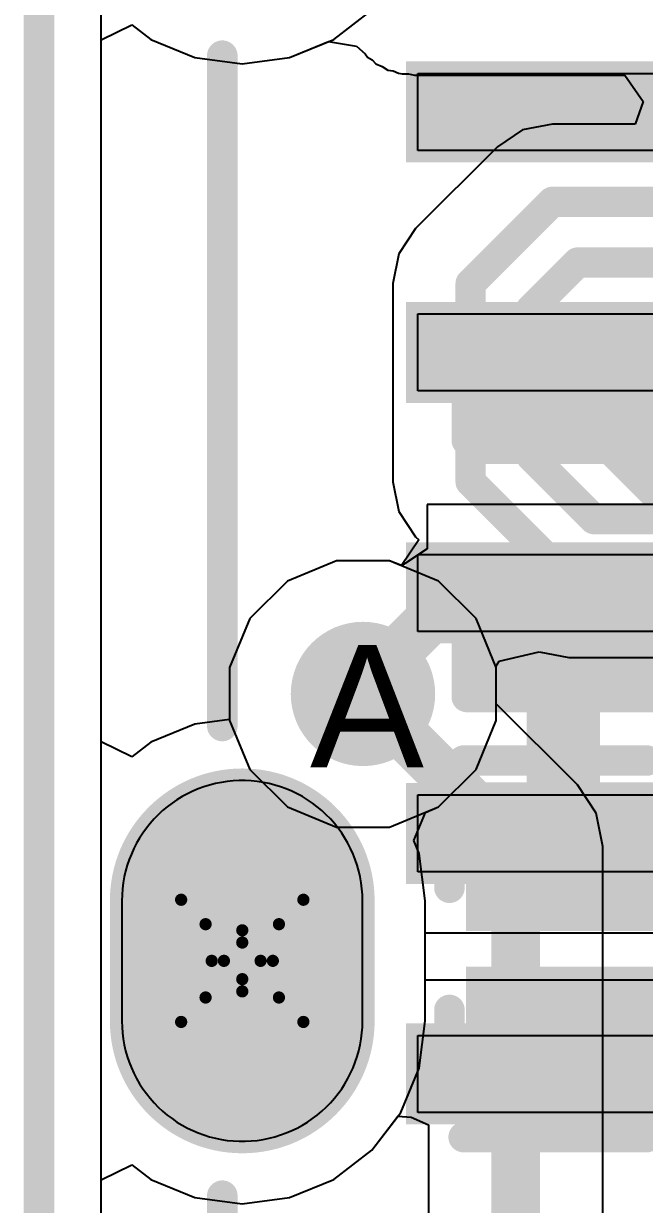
# Model space of a CAD drawing. Header units: inches. Extents: x 0 to 5271, y 0 to 5417.
# Drawn here: x -0.064 to 2.516, y 47.649 to 52.558 of the extents above; entities that cross this region are included whole.
import ezdxf

# ---------------------------------------------------------------- set-up
doc = ezdxf.new("R2010")
doc.units = ezdxf.units.IN
for name, color, linetype in [('Board_Outline', 216, 'Continuous'), ('Bottom Layer', 5, 'Continuous'), ('Bottom Overlay', 54, 'Continuous'), ('Bottom Paste', 16, 'Continuous'), ('Bottom Solder', 6, 'Continuous'), ('Drill Drawing', 1, 'Continuous'), ('L2_GND1', 16, 'Continuous'), ('L3_SIG1', 76, 'Continuous'), ('L4_PWR', 90, 'Continuous'), ('L5_GND2', 156, 'Continuous'), ('L6_SIG2', 130, 'Continuous'), ('L7_GND3', 216, 'Continuous'), ('Multi-Layer', 9, 'Continuous'), ('Pad Holes', 156, 'Continuous'), ('Top Layer', 1, 'Continuous'), ('Top Overlay', 2, 'Continuous'), ('Top Paste', 8, 'Continuous'), ('Top Solder', 216, 'Continuous'), ('Via Holes', 16, 'Continuous')]:
    doc.layers.add(name, color=color, linetype=linetype)
doc.styles.add('Arial', font='', dxfattribs={"height": 0.2})
doc.styles.get('Arial').set_extended_font_data('Arial')

# ---------------------------------------------------------------- blocks, each defined once
blk = doc.blocks.new('C___0402_B_83')
at = {"layer": 'Bottom Layer'}
for points in [[(-0.2413, 0.3175), (-0.2413, -0.3175), (-0.6985, -0.3175), (-0.6985, 0.3175)], [(0.6985, 0.3175), (0.6985, -0.3175), (0.2413, -0.3175), (0.2413, 0.3175)]]:
    blk.add_hatch(color=5, dxfattribs=at).paths.add_polyline_path(points)
at = {"layer": 'Bottom Paste'}
for points in [[(-0.2413, 0.3175), (-0.2413, -0.3175), (-0.6985, -0.3175), (-0.6985, 0.3175)], [(0.6985, 0.3175), (0.6985, -0.3175), (0.2413, -0.3175), (0.2413, 0.3175)]]:
    blk.add_hatch(color=16, dxfattribs=at).paths.add_polyline_path(points)
at = {"layer": 'Bottom Solder'}
for points in [[(-0.1813, 0.3775), (-0.1813, -0.3775), (-0.7585, -0.3775), (-0.7585, 0.3775)], [(0.7585, 0.3775), (0.7585, -0.3775), (0.1813, -0.3775), (0.1813, 0.3775)]]:
    blk.add_hatch(color=6, dxfattribs=at).paths.add_polyline_path(points)
at = {"layer": 'Bottom Overlay'}
for points in [[(-0.7874, -0.4064, 0.127, 0.127, 0), (-0.7874, 0.4064, 0.127, 0.127, 0)], [(-0.2794, 0.4064, 0.127, 0.127, 0), (-0.7874, 0.4064, 0.127, 0.127, 0)], [(0.7874, 0.4064, 0.127, 0.127, 0), (0.2794, 0.4064, 0.127, 0.127, 0)], [(0.7874, -0.4064, 0.127, 0.127, 0), (0.7874, 0.4064, 0.127, 0.127, 0)], [(-0.2794, -0.4064, 0.127, 0.127, 0), (-0.7874, -0.4064, 0.127, 0.127, 0)], [(0.7874, -0.4064, 0.127, 0.127, 0), (0.2794, -0.4064, 0.127, 0.127, 0)]]:
    blk.add_lwpolyline(points, format="xyseb", dxfattribs=at)
for points in [[(-0.8192, 0.4064, 0.0635, 0.0635, 1), (-0.7557, 0.4064, 0.0635, 0.0635, 1)], [(-0.8192, 0.4064, 0.0635, 0.0635, 1), (-0.7557, 0.4064, 0.0635, 0.0635, 1)], [(-0.3112, 0.4064, 0.0635, 0.0635, 1), (-0.2477, 0.4064, 0.0635, 0.0635, 1)], [(0.2476, 0.4064, 0.0635, 0.0635, 1), (0.3111, 0.4064, 0.0635, 0.0635, 1)], [(0.7556, 0.4064, 0.0635, 0.0635, 1), (0.8191, 0.4064, 0.0635, 0.0635, 1)], [(0.7556, 0.4064, 0.0635, 0.0635, 1), (0.8191, 0.4064, 0.0635, 0.0635, 1)], [(-0.8192, -0.4064, 0.0635, 0.0635, 1), (-0.7557, -0.4064, 0.0635, 0.0635, 1)], [(-0.8192, -0.4064, 0.0635, 0.0635, 1), (-0.7557, -0.4064, 0.0635, 0.0635, 1)], [(-0.3112, -0.4064, 0.0635, 0.0635, 1), (-0.2477, -0.4064, 0.0635, 0.0635, 1)], [(0.2476, -0.4064, 0.0635, 0.0635, 1), (0.3111, -0.4064, 0.0635, 0.0635, 1)], [(0.7556, -0.4064, 0.0635, 0.0635, 1), (0.8191, -0.4064, 0.0635, 0.0635, 1)], [(0.7556, -0.4064, 0.0635, 0.0635, 1), (0.8191, -0.4064, 0.0635, 0.0635, 1)]]:
    blk.add_lwpolyline(points, format="xyseb", close=True, dxfattribs=at)
blk = doc.blocks.new('DFN1006_2L__B__D____________B_97')
at = {"layer": 'Bottom Layer'}
for points in [[(-0.525, 0.35), (-0.125, 0.35), (-0.125, -0.35), (-0.525, -0.35)], [(0.125, 0.35), (0.525, 0.35), (0.525, -0.35), (0.125, -0.35)]]:
    blk.add_hatch(color=5, dxfattribs=at).paths.add_polyline_path(points)
at = {"layer": 'Bottom Paste'}
for points in [[(-0.525, 0.35), (-0.125, 0.35), (-0.125, -0.35), (-0.525, -0.35)], [(0.125, 0.35), (0.525, 0.35), (0.525, -0.35), (0.125, -0.35)]]:
    blk.add_hatch(color=16, dxfattribs=at).paths.add_polyline_path(points)
at = {"layer": 'Bottom Solder'}
for points in [[(-0.5758, 0.4008), (-0.0742, 0.4008), (-0.0742, -0.4008), (-0.5758, -0.4008)], [(0.0742, 0.4008), (0.5758, 0.4008), (0.5758, -0.4008), (0.0742, -0.4008)]]:
    blk.add_hatch(color=6, dxfattribs=at).paths.add_polyline_path(points)
at = {"layer": 'Bottom Overlay'}
for points in [[(-0.5283, 0.4691, 0.127, 0.127, 0), (-0.6284, 0.3691, 0.127, 0.127, 0)], [(-0.5283, 0.4691, 0.127, 0.127, 0), (-0.254, 0.4691, 0.127, 0.127, 0)], [(0.254, 0.4691, 0.127, 0.127, 0), (0.5283, 0.4691, 0.127, 0.127, 0)], [(0.5283, 0.4691, 0.127, 0.127, 0), (0.6283, 0.3691, 0.127, 0.127, 0)], [(-0.7829, 0.41, 0.127, 0.127, 0), (-0.7829, -0.3501, 0.127, 0.127, 0)], [(0.783, 0.41, 0.127, 0.127, 0), (0.783, -0.3501, 0.127, 0.127, 0)], [(-0.6284, 0.3691, 0.127, 0.127, 0), (-0.6284, -0.3692, 0.127, 0.127, 0)], [(0.6283, 0.3691, 0.127, 0.127, 0), (0.6283, -0.3692, 0.127, 0.127, 0)], [(-0.6284, -0.3692, 0.127, 0.127, 0), (-0.5283, -0.4692, 0.127, 0.127, 0)], [(0.6283, -0.3692, 0.127, 0.127, 0), (0.5283, -0.4692, 0.127, 0.127, 0)], [(-0.5283, -0.4692, 0.127, 0.127, 0), (-0.4984, -0.4692, 0.127, 0.127, 0)], [(-0.4984, -0.4692, 0.127, 0.127, 0), (-0.254, -0.4692, 0.127, 0.127, 0)], [(0.254, -0.4692, 0.127, 0.127, 0), (0.4983, -0.4692, 0.127, 0.127, 0)], [(0.4983, -0.4692, 0.127, 0.127, 0), (0.5283, -0.4692, 0.127, 0.127, 0)]]:
    blk.add_lwpolyline(points, format="xyseb", dxfattribs=at)
for points in [[(-0.5601, 0.4691, 0.0635, 0.0635, 1), (-0.4966, 0.4691, 0.0635, 0.0635, 1)], [(-0.5601, 0.4691, 0.0635, 0.0635, 1), (-0.4966, 0.4691, 0.0635, 0.0635, 1)], [(-0.2858, 0.4691, 0.0635, 0.0635, 1), (-0.2223, 0.4691, 0.0635, 0.0635, 1)], [(0.2222, 0.4691, 0.0635, 0.0635, 1), (0.2857, 0.4691, 0.0635, 0.0635, 1)], [(0.4966, 0.4691, 0.0635, 0.0635, 1), (0.5601, 0.4691, 0.0635, 0.0635, 1)], [(0.4966, 0.4691, 0.0635, 0.0635, 1), (0.5601, 0.4691, 0.0635, 0.0635, 1)], [(-0.8147, 0.41, 0.0635, 0.0635, 1), (-0.7512, 0.41, 0.0635, 0.0635, 1)], [(0.7512, 0.41, 0.0635, 0.0635, 1), (0.8147, 0.41, 0.0635, 0.0635, 1)], [(-0.6601, 0.3691, 0.0635, 0.0635, 1), (-0.5966, 0.3691, 0.0635, 0.0635, 1)], [(-0.6601, 0.3691, 0.0635, 0.0635, 1), (-0.5966, 0.3691, 0.0635, 0.0635, 1)], [(0.5966, 0.3691, 0.0635, 0.0635, 1), (0.6601, 0.3691, 0.0635, 0.0635, 1)], [(0.5966, 0.3691, 0.0635, 0.0635, 1), (0.6601, 0.3691, 0.0635, 0.0635, 1)], [(-0.8147, -0.3501, 0.0635, 0.0635, 1), (-0.7512, -0.3501, 0.0635, 0.0635, 1)], [(0.7512, -0.3501, 0.0635, 0.0635, 1), (0.8147, -0.3501, 0.0635, 0.0635, 1)], [(-0.6601, -0.3692, 0.0635, 0.0635, 1), (-0.5966, -0.3692, 0.0635, 0.0635, 1)], [(-0.6601, -0.3692, 0.0635, 0.0635, 1), (-0.5966, -0.3692, 0.0635, 0.0635, 1)], [(0.5966, -0.3692, 0.0635, 0.0635, 1), (0.6601, -0.3692, 0.0635, 0.0635, 1)], [(0.5966, -0.3692, 0.0635, 0.0635, 1), (0.6601, -0.3692, 0.0635, 0.0635, 1)], [(-0.5601, -0.4692, 0.0635, 0.0635, 1), (-0.4966, -0.4692, 0.0635, 0.0635, 1)], [(-0.5601, -0.4692, 0.0635, 0.0635, 1), (-0.4966, -0.4692, 0.0635, 0.0635, 1)], [(-0.5301, -0.4692, 0.0635, 0.0635, 1), (-0.4666, -0.4692, 0.0635, 0.0635, 1)], [(-0.5301, -0.4692, 0.0635, 0.0635, 1), (-0.4666, -0.4692, 0.0635, 0.0635, 1)], [(-0.2858, -0.4692, 0.0635, 0.0635, 1), (-0.2223, -0.4692, 0.0635, 0.0635, 1)], [(0.2222, -0.4692, 0.0635, 0.0635, 1), (0.2857, -0.4692, 0.0635, 0.0635, 1)], [(0.4666, -0.4692, 0.0635, 0.0635, 1), (0.5301, -0.4692, 0.0635, 0.0635, 1)], [(0.4666, -0.4692, 0.0635, 0.0635, 1), (0.5301, -0.4692, 0.0635, 0.0635, 1)], [(0.4966, -0.4692, 0.0635, 0.0635, 1), (0.5601, -0.4692, 0.0635, 0.0635, 1)], [(0.4966, -0.4692, 0.0635, 0.0635, 1), (0.5601, -0.4692, 0.0635, 0.0635, 1)]]:
    blk.add_lwpolyline(points, format="xyseb", close=True, dxfattribs=at)
blk = doc.blocks.new('TYPE_C_31_D_07_150')
at = {"layer": 'Bottom Layer'}
h = blk.add_hatch(color=5, dxfattribs=at)
edge = h.paths.add_edge_path()
edge.add_arc((2.33, 2.12), 0.5, 180, 360)
edge.add_line((2.83, 2.12), (2.83, 2.62))
edge.add_arc((2.33, 2.62), 0.5, 0, 180)
edge.add_line((1.83, 2.62), (1.83, 2.12))
at = {"layer": 'Bottom Solder'}
h = blk.add_hatch(color=6, dxfattribs=at)
edge = h.paths.add_edge_path()
edge.add_arc((2.33, 2.12), 0.55, 180, 360)
edge.add_line((2.88, 2.12), (2.88, 2.62))
edge.add_arc((2.33, 2.62), 0.55, 0, 180)
edge.add_line((1.78, 2.62), (1.78, 2.12))
at = {"layer": 'L2_GND1'}
h = blk.add_hatch(color=16, dxfattribs=at)
edge = h.paths.add_edge_path()
edge.add_arc((2.33, 2.12), 0.5, 180, 360)
edge.add_line((2.83, 2.12), (2.83, 2.62))
edge.add_arc((2.33, 2.62), 0.5, 0, 180)
edge.add_line((1.83, 2.62), (1.83, 2.12))
at = {"layer": 'L3_SIG1'}
h = blk.add_hatch(color=76, dxfattribs=at)
edge = h.paths.add_edge_path()
edge.add_arc((2.33, 2.12), 0.5, 180, 360)
edge.add_line((2.83, 2.12), (2.83, 2.62))
edge.add_arc((2.33, 2.62), 0.5, 0, 180)
edge.add_line((1.83, 2.62), (1.83, 2.12))
at = {"layer": 'L4_PWR'}
h = blk.add_hatch(color=90, dxfattribs=at)
edge = h.paths.add_edge_path()
edge.add_arc((2.33, 2.12), 0.5, 180, 360)
edge.add_line((2.83, 2.12), (2.83, 2.62))
edge.add_arc((2.33, 2.62), 0.5, 0, 180)
edge.add_line((1.83, 2.62), (1.83, 2.12))
at = {"layer": 'L5_GND2'}
h = blk.add_hatch(color=156, dxfattribs=at)
edge = h.paths.add_edge_path()
edge.add_arc((2.33, 2.12), 0.5, 180, 360)
edge.add_line((2.83, 2.12), (2.83, 2.62))
edge.add_arc((2.33, 2.62), 0.5, 0, 180)
edge.add_line((1.83, 2.62), (1.83, 2.12))
at = {"layer": 'L6_SIG2'}
h = blk.add_hatch(color=130, dxfattribs=at)
edge = h.paths.add_edge_path()
edge.add_arc((2.33, 2.12), 0.5, 180, 360)
edge.add_line((2.83, 2.12), (2.83, 2.62))
edge.add_arc((2.33, 2.62), 0.5, 0, 180)
edge.add_line((1.83, 2.62), (1.83, 2.12))
at = {"layer": 'L7_GND3'}
h = blk.add_hatch(color=216, dxfattribs=at)
edge = h.paths.add_edge_path()
edge.add_arc((2.33, 2.12), 0.5, 180, 360)
edge.add_line((2.83, 2.12), (2.83, 2.62))
edge.add_arc((2.33, 2.62), 0.5, 0, 180)
edge.add_line((1.83, 2.62), (1.83, 2.12))
at = {"layer": 'Multi-Layer'}
h = blk.add_hatch(color=9, dxfattribs=at)
edge = h.paths.add_edge_path()
edge.add_arc((2.33, 2.12), 0.5, 180, 360)
edge.add_line((2.83, 2.12), (2.83, 2.62))
edge.add_arc((2.33, 2.62), 0.5, 0, 180)
edge.add_line((1.83, 2.62), (1.83, 2.12))
at = {"layer": 'Pad Holes'}
h = blk.add_hatch(color=7, dxfattribs=at)
edge = h.paths.add_edge_path()
edge.add_arc((2.33, 2.095), 0.325, 180, 360)
edge.add_line((2.655, 2.095), (2.655, 2.645))
edge.add_arc((2.33, 2.645), 0.325, 0, 180)
edge.add_line((2.005, 2.645), (2.005, 2.095))
at = {"layer": 'Top Layer'}
h = blk.add_hatch(color=1, dxfattribs=at)
edge = h.paths.add_edge_path()
edge.add_arc((2.33, 2.12), 0.5, 180, 360)
edge.add_line((2.83, 2.12), (2.83, 2.62))
edge.add_arc((2.33, 2.62), 0.5, 0, 180)
edge.add_line((1.83, 2.62), (1.83, 2.12))
for points in [[(0.4, 3), (1.6, 3), (1.6, 2.68), (0.4, 2.68)], [(0.4, 2), (1.6, 2), (1.6, 1.68), (0.4, 1.68)], [(0.4, 1), (1.6, 1), (1.6, 0.68), (0.4, 0.68)], [(0.4, 0), (1.6, 0), (1.6, -0.32), (0.4, -0.32)], [(0.4, -1), (1.6, -1), (1.6, -1.32), (0.4, -1.32)]]:
    blk.add_hatch(color=1, dxfattribs=at).paths.add_polyline_path(points)
at = {"layer": 'Top Solder'}
h = blk.add_hatch(color=216, dxfattribs=at)
edge = h.paths.add_edge_path()
edge.add_arc((2.33, 2.12), 0.55, 180, 360)
edge.add_line((2.88, 2.12), (2.88, 2.62))
edge.add_arc((2.33, 2.62), 0.55, 0, 180)
edge.add_line((1.78, 2.62), (1.78, 2.12))
for points in [[(0.35, 3.05), (1.65, 3.05), (1.65, 2.63), (0.35, 2.63)], [(0.35, 2.05), (1.65, 2.05), (1.65, 1.63), (0.35, 1.63)], [(0.35, 1.05), (1.65, 1.05), (1.65, 0.63), (0.35, 0.63)], [(0.35, 0.05), (1.65, 0.05), (1.65, -0.37), (0.35, -0.37)], [(0.35, -0.95), (1.65, -0.95), (1.65, -1.37), (0.35, -1.37)]]:
    blk.add_hatch(color=216, dxfattribs=at).paths.add_polyline_path(points)
at = {"layer": 'Top Overlay'}
for points in [[(2.413, 4.4449, 0.127, 0.127, 0), (2.413, 3.3463, 0.127, 0.127, 0)], [(2.413, 1.3935, 0.127, 0.127, 0), (2.413, -1.3937, 0.127, 0.127, 0)]]:
    blk.add_lwpolyline(points, format="xyseb", dxfattribs=at)
for points in [[(2.3813, 3.3463, 0.0635, 0.0635, 1), (2.4448, 3.3463, 0.0635, 0.0635, 1)], [(2.3813, 1.3935, 0.0635, 0.0635, 1), (2.4448, 1.3935, 0.0635, 0.0635, 1)], [(2.3813, -1.3937, 0.0635, 0.0635, 1), (2.4448, -1.3937, 0.0635, 0.0635, 1)]]:
    blk.add_lwpolyline(points, format="xyseb", close=True, dxfattribs=at)
at = {"layer": 'Top Paste'}
for p, q in [((2.1708, 3.094), (2.1474, 3.0855)), ((2.1947, 3.1014), (2.1708, 3.094)), ((2.2188, 3.1075), (2.1947, 3.1014)), ((2.2433, 3.1125), (2.2188, 3.1075)), ((2.2679, 3.1162), (2.2433, 3.1125)), ((2.2927, 3.1187), (2.2679, 3.1162)), ((2.3176, 3.1199), (2.2927, 3.1187)), ((2.3425, 3.1199), (2.3176, 3.1199)), ((2.3674, 3.1187), (2.3425, 3.1199)), ((2.3922, 3.1162), (2.3674, 3.1187)), ((2.4169, 3.1125), (2.3922, 3.1162)), ((2.4413, 3.1075), (2.4169, 3.1125)), ((2.4655, 3.1014), (2.4413, 3.1075)), ((2.4893, 3.094), (2.4655, 3.1014)), ((2.5127, 3.0855), (2.4893, 3.094)), ((2.0801, 3.0531), (2.0588, 3.0401)), ((2.102, 3.065), (2.0801, 3.0531)), ((2.1244, 3.0758), (2.102, 3.065)), ((2.1474, 3.0855), (2.1244, 3.0758)), ((2.5357, 3.0758), (2.5127, 3.0855)), ((2.5582, 3.065), (2.5357, 3.0758)), ((2.5801, 3.0531), (2.5582, 3.065)), ((2.6013, 3.0401), (2.5801, 3.0531)), ((0.4, 3), (1.6, 3)), ((1.6, 3), (1.6, 2.68)), ((1.9992, 2.9949), (1.9809, 2.978)), ((2.0183, 3.011), (1.9992, 2.9949)), ((2.0382, 3.026), (2.0183, 3.011)), ((2.0588, 3.0401), (2.0382, 3.026)), ((2.6219, 3.026), (2.6013, 3.0401)), ((2.6418, 3.011), (2.6219, 3.026)), ((2.6609, 2.9949), (2.6418, 3.011)), ((2.6792, 2.978), (2.6609, 2.9949)), ((1.9635, 2.9601), (1.947, 2.9414)), ((1.9809, 2.978), (1.9635, 2.9601)), ((2.6966, 2.9601), (2.6792, 2.978)), ((2.7131, 2.9414), (2.6966, 2.9601)), ((1.9169, 2.9017), (1.9034, 2.8808)), ((1.9315, 2.922), (1.9169, 2.9017)), ((1.947, 2.9414), (1.9315, 2.922)), ((2.7286, 2.922), (2.7131, 2.9414)), ((2.7432, 2.9017), (2.7286, 2.922)), ((2.7567, 2.8808), (2.7432, 2.9017)), ((1.891, 2.8592), (1.8796, 2.837)), ((1.9034, 2.8808), (1.891, 2.8592)), ((2.7692, 2.8592), (2.7567, 2.8808)), ((2.7806, 2.837), (2.7692, 2.8592)), ((1.8693, 2.8143), (1.8602, 2.7911)), ((1.8796, 2.837), (1.8693, 2.8143)), ((2.7908, 2.8143), (2.7806, 2.837)), ((2.7999, 2.7911), (2.7908, 2.8143)), ((1.8523, 2.7674), (1.8455, 2.7434)), ((1.8602, 2.7911), (1.8523, 2.7674)), ((2.8078, 2.7674), (2.7999, 2.7911)), ((2.8146, 2.7434), (2.8078, 2.7674)), ((1.84, 2.7191), (1.8357, 2.6946)), ((1.8455, 2.7434), (1.84, 2.7191)), ((2.8202, 2.7191), (2.8146, 2.7434)), ((2.8245, 2.6946), (2.8202, 2.7191)), ((1.6, 2.68), (0.4, 2.68)), ((1.8326, 2.6698), (1.8307, 2.645)), ((1.8357, 2.6946), (1.8326, 2.6698)), ((2.8276, 2.6698), (2.8245, 2.6946)), ((2.8295, 2.645), (2.8276, 2.6698)), ((1.8307, 2.645), (1.8301, 2.6201)), ((1.8301, 2.6201), (1.8301, 2.1201)), ((2.8301, 2.6201), (2.8295, 2.645)), ((2.8301, 2.1201), (2.8301, 2.6201)), ((1.8301, 2.1201), (1.8307, 2.0951)), ((2.8295, 2.0951), (2.8301, 2.1201)), ((1.8307, 2.0951), (1.8326, 2.0703)), ((1.8326, 2.0703), (1.8357, 2.0455)), ((2.8245, 2.0455), (2.8276, 2.0703)), ((2.8276, 2.0703), (2.8295, 2.0951)), ((1.8357, 2.0455), (1.84, 2.021)), ((1.84, 2.021), (1.8455, 1.9967)), ((2.8146, 1.9967), (2.8202, 2.021)), ((2.8202, 2.021), (2.8245, 2.0455)), ((0.4, 2), (1.6, 2)), ((1.6, 2), (1.6, 1.68)), ((1.8455, 1.9967), (1.8523, 1.9727)), ((1.8523, 1.9727), (1.8602, 1.949)), ((2.7999, 1.949), (2.8078, 1.9727)), ((2.8078, 1.9727), (2.8146, 1.9967)), ((1.8602, 1.949), (1.8693, 1.9259)), ((1.8693, 1.9259), (1.8796, 1.9031)), ((2.7806, 1.9031), (2.7908, 1.9259)), ((2.7908, 1.9259), (2.7999, 1.949)), ((1.8796, 1.9031), (1.891, 1.8809)), ((1.891, 1.8809), (1.9034, 1.8594)), ((2.7567, 1.8594), (2.7692, 1.8809)), ((2.7692, 1.8809), (2.7806, 1.9031)), ((1.9034, 1.8594), (1.9169, 1.8384)), ((1.9169, 1.8384), (1.9315, 1.8182)), ((1.9315, 1.8182), (1.947, 1.7987)), ((2.7131, 1.7987), (2.7286, 1.8182)), ((2.7286, 1.8182), (2.7432, 1.8384)), ((2.7432, 1.8384), (2.7567, 1.8594)), ((1.947, 1.7987), (1.9635, 1.78)), ((1.9635, 1.78), (1.9809, 1.7621)), ((2.6792, 1.7621), (2.6966, 1.78)), ((2.6966, 1.78), (2.7131, 1.7987)), ((1.9809, 1.7621), (1.9992, 1.7452)), ((1.9992, 1.7452), (2.0183, 1.7292)), ((2.0183, 1.7292), (2.0382, 1.7141)), ((2.6219, 1.7141), (2.6418, 1.7292)), ((2.6418, 1.7292), (2.6609, 1.7452)), ((2.6609, 1.7452), (2.6792, 1.7621)), ((1.6, 1.68), (0.4, 1.68)), ((2.0382, 1.7141), (2.0588, 1.7)), ((2.0588, 1.7), (2.0801, 1.687)), ((2.0801, 1.687), (2.102, 1.6751)), ((2.102, 1.6751), (2.1244, 1.6643)), ((2.5357, 1.6643), (2.5582, 1.6751)), ((2.5582, 1.6751), (2.5801, 1.687)), ((2.5801, 1.687), (2.6013, 1.7)), ((2.6013, 1.7), (2.6219, 1.7141)), ((2.1244, 1.6643), (2.1474, 1.6546)), ((2.1474, 1.6546), (2.1708, 1.6461)), ((2.1708, 1.6461), (2.1947, 1.6388)), ((2.1947, 1.6388), (2.2188, 1.6326)), ((2.2188, 1.6326), (2.2433, 1.6277)), ((2.2433, 1.6277), (2.2679, 1.6239)), ((2.2679, 1.6239), (2.2927, 1.6215)), ((2.2927, 1.6215), (2.3176, 1.6202)), ((2.3176, 1.6202), (2.3425, 1.6202)), ((2.3425, 1.6202), (2.3674, 1.6215)), ((2.3674, 1.6215), (2.3922, 1.6239)), ((2.3922, 1.6239), (2.4169, 1.6277)), ((2.4169, 1.6277), (2.4413, 1.6326)), ((2.4413, 1.6326), (2.4655, 1.6388)), ((2.4655, 1.6388), (2.4893, 1.6461)), ((2.4893, 1.6461), (2.5127, 1.6546)), ((2.5127, 1.6546), (2.5357, 1.6643)), ((0.4, 1), (1.6, 1)), ((1.6, 1), (1.6, 0.68)), ((1.6, 0.68), (0.4, 0.68)), ((0.4, 0), (1.6, 0)), ((1.6, 0), (1.6, -0.32)), ((1.6, -0.32), (0.4, -0.32)), ((0.4, -1), (1.6, -1)), ((1.6, -1), (1.6, -1.32)), ((1.6, -1.32), (0.4, -1.32))]:
    blk.add_line(p, q, dxfattribs=at)

msp = doc.modelspace()

# ---------------------------------------------------------------- hatches: boundary and pattern name
at = {"layer": 'Bottom Layer'}
h = msp.add_hatch(color=5, dxfattribs=at)
edge = h.paths.add_edge_path()
edge.add_arc((1.3466, 49.7711), 0.3, 0, 360)
at = {"layer": 'L2_GND1'}
h = msp.add_hatch(color=16, dxfattribs=at)
edge = h.paths.add_edge_path()
edge.add_arc((1.3466, 49.7711), 0.3, 0, 360)
at = {"layer": 'L3_SIG1'}
h = msp.add_hatch(color=76, dxfattribs=at)
edge = h.paths.add_edge_path()
edge.add_arc((1.3466, 49.7711), 0.3, 0, 360)
at = {"layer": 'L4_PWR'}
h = msp.add_hatch(color=90, dxfattribs=at)
edge = h.paths.add_edge_path()
edge.add_arc((1.3466, 49.7711), 0.3, 0, 360)
at = {"layer": 'L5_GND2'}
h = msp.add_hatch(color=156, dxfattribs=at)
edge = h.paths.add_edge_path()
edge.add_arc((1.3466, 49.7711), 0.3, 0, 360)
at = {"layer": 'L6_SIG2'}
h = msp.add_hatch(color=130, dxfattribs=at)
edge = h.paths.add_edge_path()
edge.add_arc((1.3466, 49.7711), 0.3, 0, 360)
at = {"layer": 'L7_GND3'}
h = msp.add_hatch(color=216, dxfattribs=at)
edge = h.paths.add_edge_path()
edge.add_arc((1.3466, 49.7711), 0.3, 0, 360)
at = {"layer": 'Top Layer'}
h = msp.add_hatch(color=1, dxfattribs=at)
edge = h.paths.add_edge_path()
edge.add_arc((1.3466, 49.7711), 0.3, 0, 360)
at = {"layer": 'Via Holes'}
h = msp.add_hatch(color=7, dxfattribs=at)
edge = h.paths.add_edge_path()
edge.add_arc((1.3466, 49.7711), 0.15, 0, 360)

# ---------------------------------------------------------------- linework, layer by layer
at = {"layer": 'Board_Outline'}
msp.add_lwpolyline([(0, 0, 0.127, 0.127, 0), (0, 110, 0.127, 0.127, 0)], format="xyseb", dxfattribs=at)
at = {"layer": 'Bottom Layer'}
for p, q in [((1.2253, 52.4928), (1.3828, 52.6136)), ((0.259, 52.4906), (0.386, 52.5532)), ((0.386, 52.5532), (0.4647, 52.4928)), ((0.259, 49.5722), (0.259, 52.4906)), ((0.4647, 52.4928), (0.6482, 52.4168)), ((1.0418, 52.4168), (1.2253, 52.4928)), ((0.6482, 52.4168), (0.845, 52.3909)), ((0.845, 52.3909), (1.0418, 52.4168)), ((2.7559, 50.5587), (1.6129, 50.5587)), ((1.6129, 50.5587), (1.6129, 50.3747)), ((1.6129, 50.3747), (1.5073, 50.3041)), ((1.2364, 50.3251), (1.0328, 50.2407)), ((1.4568, 50.3251), (1.2364, 50.3251)), ((1.5073, 50.3041), (1.4568, 50.3251)), ((1.0328, 50.2407), (0.877, 50.0849)), ((0.877, 50.0849), (0.7926, 49.8813)), ((0.7926, 49.8813), (0.7926, 49.665)), ((0.6482, 49.646), (0.4647, 49.57)), ((0.7926, 49.665), (0.6482, 49.646)), ((0.386, 49.5095), (0.259, 49.5722)), ((0.4647, 49.57), (0.386, 49.5095)), ((1.6055, 48.4114), (1.6055, 48.5824)), ((1.6055, 48.5824), (2.779, 48.5824)), ((1.5796, 48.2145), (1.6055, 48.4114)), ((1.5036, 48.0311), (1.5796, 48.2145)), ((1.3828, 47.8736), (1.5036, 48.0311)), ((1.2253, 47.7528), (1.3828, 47.8736)), ((0.259, 47.7506), (0.386, 47.8132)), ((0.386, 47.8132), (0.4647, 47.7528)), ((0.259, 39.836), (0.259, 47.7506)), ((0.4647, 47.7528), (0.6482, 47.6768)), ((1.0418, 47.6768), (1.2253, 47.7528)), ((0.6482, 47.6768), (0.845, 47.6509)), ((0.845, 47.6509), (1.0418, 47.6768))]:
    msp.add_line(p, q, dxfattribs=at)
for points in [[(2.1844, 51.0159, 0.3048, 0.3048, 0), (2.2733, 51.0159, 0.3048, 0.3048, 0)], [(2.2733, 51.0159, 0.3048, 0.3048, 0), (3.2203, 50.0689, 0.3048, 0.3048, 0)], [(2.1797, 50.0714, 0.3048, 0.3048, 0), (2.1844, 50.0761, 0.3048, 0.3048, 0)], [(2.1797, 49.0364, 0.3048, 0.3048, 0), (2.1797, 50.0714, 0.3048, 0.3048, 0)], [(2.175, 49.0364, 0.3048, 0.3048, 0), (2.1797, 49.0364, 0.3048, 0.3048, 0)], [(2.1797, 49.0364, 0.3048, 0.3048, 0), (2.8992, 49.0364, 0.3048, 0.3048, 0)], [(2.175, 48.3864, 0.3048, 0.3048, 0), (2.8288, 48.3864, 0.3048, 0.3048, 0)]]:
    msp.add_lwpolyline(points, format="xyseb", dxfattribs=at)
for points in [[(2.1082, 51.0159, 0.1524, 0.1524, 1), (2.2606, 51.0159, 0.1524, 0.1524, 1)], [(2.1971, 51.0159, 0.1524, 0.1524, 1), (2.3495, 51.0159, 0.1524, 0.1524, 1)], [(2.1971, 51.0159, 0.1524, 0.1524, 1), (2.3495, 51.0159, 0.1524, 0.1524, 1)], [(2.1082, 50.0761, 0.1524, 0.1524, 1), (2.2606, 50.0761, 0.1524, 0.1524, 1)], [(2.1035, 50.0714, 0.1524, 0.1524, 1), (2.2559, 50.0714, 0.1524, 0.1524, 1)], [(2.1035, 50.0714, 0.1524, 0.1524, 1), (2.2559, 50.0714, 0.1524, 0.1524, 1)], [(2.0988, 49.0364, 0.1524, 0.1524, 1), (2.2512, 49.0364, 0.1524, 0.1524, 1)], [(2.1035, 49.0364, 0.1524, 0.1524, 1), (2.2559, 49.0364, 0.1524, 0.1524, 1)], [(2.1035, 49.0364, 0.1524, 0.1524, 1), (2.2559, 49.0364, 0.1524, 0.1524, 1)], [(2.1035, 49.0364, 0.1524, 0.1524, 1), (2.2559, 49.0364, 0.1524, 0.1524, 1)], [(2.0988, 48.3864, 0.1524, 0.1524, 1), (2.2512, 48.3864, 0.1524, 0.1524, 1)]]:
    msp.add_lwpolyline(points, format="xyseb", close=True, dxfattribs=at)
at = {"layer": 'Drill Drawing'}
for points in [[(0.591, 48.9154, 0.0508, 0.0508, 0), (0.845, 48.7884, 0.0508, 0.0508, 0)], [(0.591, 48.9154, 0.0508, 0.0508, 0), (0.718, 48.6614, 0.0508, 0.0508, 0)], [(0.845, 48.7884, 0.0508, 0.0508, 0), (1.099, 48.9154, 0.0508, 0.0508, 0)], [(0.972, 48.6614, 0.0508, 0.0508, 0), (1.099, 48.9154, 0.0508, 0.0508, 0)], [(0.6926, 48.8138, 0.0508, 0.0508, 0), (0.845, 48.7376, 0.0508, 0.0508, 0)], [(0.6926, 48.8138, 0.0508, 0.0508, 0), (0.7688, 48.6614, 0.0508, 0.0508, 0)], [(0.845, 48.7376, 0.0508, 0.0508, 0), (0.9974, 48.8138, 0.0508, 0.0508, 0)], [(0.9212, 48.6614, 0.0508, 0.0508, 0), (0.9974, 48.8138, 0.0508, 0.0508, 0)], [(0.591, 48.4074, 0.0508, 0.0508, 0), (0.718, 48.6614, 0.0508, 0.0508, 0)], [(0.6926, 48.509, 0.0508, 0.0508, 0), (0.7688, 48.6614, 0.0508, 0.0508, 0)], [(0.9212, 48.6614, 0.0508, 0.0508, 0), (0.9974, 48.509, 0.0508, 0.0508, 0)], [(0.972, 48.6614, 0.0508, 0.0508, 0), (1.099, 48.4074, 0.0508, 0.0508, 0)], [(0.6926, 48.509, 0.0508, 0.0508, 0), (0.845, 48.5852, 0.0508, 0.0508, 0)], [(0.845, 48.5852, 0.0508, 0.0508, 0), (0.9974, 48.509, 0.0508, 0.0508, 0)], [(0.591, 48.4074, 0.0508, 0.0508, 0), (0.845, 48.5344, 0.0508, 0.0508, 0)], [(0.845, 48.5344, 0.0508, 0.0508, 0), (1.099, 48.4074, 0.0508, 0.0508, 0)]]:
    msp.add_lwpolyline(points, format="xyseb", dxfattribs=at)
for points in [[(0.5783, 48.9154, 0.0254, 0.0254, 1), (0.6037, 48.9154, 0.0254, 0.0254, 1)], [(0.5783, 48.9154, 0.0254, 0.0254, 1), (0.6037, 48.9154, 0.0254, 0.0254, 1)], [(1.0863, 48.9154, 0.0254, 0.0254, 1), (1.1117, 48.9154, 0.0254, 0.0254, 1)], [(1.0863, 48.9154, 0.0254, 0.0254, 1), (1.1117, 48.9154, 0.0254, 0.0254, 1)], [(0.6799, 48.8138, 0.0254, 0.0254, 1), (0.7053, 48.8138, 0.0254, 0.0254, 1)], [(0.6799, 48.8138, 0.0254, 0.0254, 1), (0.7053, 48.8138, 0.0254, 0.0254, 1)], [(0.8323, 48.7884, 0.0254, 0.0254, 1), (0.8577, 48.7884, 0.0254, 0.0254, 1)], [(0.8323, 48.7884, 0.0254, 0.0254, 1), (0.8577, 48.7884, 0.0254, 0.0254, 1)], [(0.9847, 48.8138, 0.0254, 0.0254, 1), (1.0101, 48.8138, 0.0254, 0.0254, 1)], [(0.9847, 48.8138, 0.0254, 0.0254, 1), (1.0101, 48.8138, 0.0254, 0.0254, 1)], [(0.8323, 48.7376, 0.0254, 0.0254, 1), (0.8577, 48.7376, 0.0254, 0.0254, 1)], [(0.8323, 48.7376, 0.0254, 0.0254, 1), (0.8577, 48.7376, 0.0254, 0.0254, 1)], [(0.7053, 48.6614, 0.0254, 0.0254, 1), (0.7307, 48.6614, 0.0254, 0.0254, 1)], [(0.7053, 48.6614, 0.0254, 0.0254, 1), (0.7307, 48.6614, 0.0254, 0.0254, 1)], [(0.7561, 48.6614, 0.0254, 0.0254, 1), (0.7815, 48.6614, 0.0254, 0.0254, 1)], [(0.7561, 48.6614, 0.0254, 0.0254, 1), (0.7815, 48.6614, 0.0254, 0.0254, 1)], [(0.9085, 48.6614, 0.0254, 0.0254, 1), (0.9339, 48.6614, 0.0254, 0.0254, 1)], [(0.9085, 48.6614, 0.0254, 0.0254, 1), (0.9339, 48.6614, 0.0254, 0.0254, 1)], [(0.9593, 48.6614, 0.0254, 0.0254, 1), (0.9847, 48.6614, 0.0254, 0.0254, 1)], [(0.9593, 48.6614, 0.0254, 0.0254, 1), (0.9847, 48.6614, 0.0254, 0.0254, 1)], [(0.8323, 48.5852, 0.0254, 0.0254, 1), (0.8577, 48.5852, 0.0254, 0.0254, 1)], [(0.8323, 48.5852, 0.0254, 0.0254, 1), (0.8577, 48.5852, 0.0254, 0.0254, 1)], [(0.8323, 48.5344, 0.0254, 0.0254, 1), (0.8577, 48.5344, 0.0254, 0.0254, 1)], [(0.8323, 48.5344, 0.0254, 0.0254, 1), (0.8577, 48.5344, 0.0254, 0.0254, 1)], [(0.6799, 48.509, 0.0254, 0.0254, 1), (0.7053, 48.509, 0.0254, 0.0254, 1)], [(0.6799, 48.509, 0.0254, 0.0254, 1), (0.7053, 48.509, 0.0254, 0.0254, 1)], [(0.9847, 48.509, 0.0254, 0.0254, 1), (1.0101, 48.509, 0.0254, 0.0254, 1)], [(0.9847, 48.509, 0.0254, 0.0254, 1), (1.0101, 48.509, 0.0254, 0.0254, 1)], [(0.5783, 48.4074, 0.0254, 0.0254, 1), (0.6037, 48.4074, 0.0254, 0.0254, 1)], [(0.5783, 48.4074, 0.0254, 0.0254, 1), (0.6037, 48.4074, 0.0254, 0.0254, 1)], [(1.0863, 48.4074, 0.0254, 0.0254, 1), (1.1117, 48.4074, 0.0254, 0.0254, 1)], [(1.0863, 48.4074, 0.0254, 0.0254, 1), (1.1117, 48.4074, 0.0254, 0.0254, 1)]]:
    msp.add_lwpolyline(points, format="xyseb", close=True, dxfattribs=at)
at = {"layer": 'L2_GND1'}
for p, q in [((0.259, 39.836), (0.259, 92.32)), ((1.2364, 50.3251), (1.0328, 50.2407)), ((1.4568, 50.3251), (1.2364, 50.3251)), ((1.6604, 50.2407), (1.4568, 50.3251)), ((1.0328, 50.2407), (0.877, 50.0849)), ((1.8163, 50.0849), (1.6604, 50.2407)), ((0.877, 50.0849), (0.7926, 49.8813)), ((1.9006, 49.8813), (1.8163, 50.0849)), ((0.7926, 49.8813), (0.7926, 49.6609)), ((1.9006, 49.6609), (1.9006, 49.8813)), ((0.7926, 49.6609), (0.877, 49.4572)), ((1.8163, 49.4572), (1.9006, 49.6609)), ((0.877, 49.4572), (1.0328, 49.3014)), ((1.6604, 49.3014), (1.8163, 49.4572)), ((1.0328, 49.3014), (1.2364, 49.2171)), ((1.4568, 49.2171), (1.6604, 49.3014)), ((1.2364, 49.2171), (1.4568, 49.2171))]:
    msp.add_line(p, q, dxfattribs=at)
msp.add_lwpolyline([(0.845, 48.6614, 0.635, 0.635, 0), (0.845, 49.0101, 0.635, 0.635, 0)], format="xyseb", dxfattribs=at)
for points in [[(0.6863, 49.0101, 0.3175, 0.3175, 1), (1.0038, 49.0101, 0.3175, 0.3175, 1)], [(0.6863, 48.6614, 0.3175, 0.3175, 1), (1.0038, 48.6614, 0.3175, 0.3175, 1)]]:
    msp.add_lwpolyline(points, format="xyseb", close=True, dxfattribs=at)
at = {"layer": 'L3_SIG1'}
for p, q in [((0.259, 52.4906), (0.386, 52.5532)), ((0.386, 52.5532), (0.4647, 52.4928)), ((0.259, 49.5722), (0.259, 52.4906)), ((0.4647, 52.4928), (0.6482, 52.4168)), ((1.0418, 52.4168), (1.2028, 52.4835)), ((1.2028, 52.4835), (1.3191, 52.4644)), ((1.3191, 52.4644), (1.3558, 52.4328)), ((0.6482, 52.4168), (0.845, 52.3909)), ((0.845, 52.3909), (1.0418, 52.4168)), ((1.3558, 52.4328), (1.3652, 52.4194)), ((1.3652, 52.4194), (1.3843, 52.4073)), ((1.3843, 52.4073), (1.4003, 52.3913)), ((1.4003, 52.3913), (1.4265, 52.3805)), ((1.4265, 52.3805), (1.4505, 52.3652)), ((1.4505, 52.3652), (1.4727, 52.3613)), ((1.4727, 52.3613), (1.4936, 52.3527)), ((1.4936, 52.3527), (1.51, 52.3494)), ((1.51, 52.3494), (1.5355, 52.3494)), ((1.5355, 52.3494), (1.5605, 52.3444)), ((1.5605, 52.3444), (2.434, 52.3444)), ((2.434, 52.3444), (2.5104, 52.2339)), ((2.5104, 52.2339), (2.477, 52.1406)), ((2.1337, 52.1406), (2.0101, 52.1161)), ((2.477, 52.1406), (2.1337, 52.1406)), ((2.0101, 52.1161), (1.9053, 52.046)), ((1.9053, 52.046), (1.5653, 51.706)), ((1.5653, 51.706), (1.4953, 51.6013)), ((1.4953, 51.6013), (1.4707, 51.4777)), ((1.4707, 51.4777), (1.4707, 50.6534)), ((1.4707, 50.6534), (1.4953, 50.5298)), ((1.4953, 50.5298), (1.5653, 50.425)), ((1.5653, 50.425), (1.578, 50.4123)), ((1.578, 50.4123), (1.506, 50.3047)), ((1.2364, 50.3251), (1.0328, 50.2407)), ((1.4568, 50.3251), (1.2364, 50.3251)), ((1.506, 50.3047), (1.4568, 50.3251)), ((1.0328, 50.2407), (0.877, 50.0849)), ((0.877, 50.0849), (0.7926, 49.8813)), ((1.9122, 49.9071), (2.0784, 49.9467)), ((2.0784, 49.9467), (2.202, 49.9221)), ((0.7926, 49.8813), (0.7926, 49.665)), ((1.8989, 49.8854), (1.9122, 49.9071)), ((1.9006, 49.8813), (1.8989, 49.8854)), ((1.9006, 49.6609), (1.9006, 49.8813)), ((2.202, 49.9221), (4.951, 49.9221)), ((0.6482, 49.646), (0.4647, 49.57)), ((0.7926, 49.665), (0.6482, 49.646)), ((1.8163, 49.4572), (1.9006, 49.6609)), ((0.386, 49.5095), (0.259, 49.5722)), ((0.4647, 49.57), (0.386, 49.5095)), ((1.6604, 49.3014), (1.8163, 49.4572)), ((1.6061, 49.2789), (1.6604, 49.3014)), ((1.5575, 49.1616), (1.6061, 49.2789)), ((1.5796, 49.1082), (1.5575, 49.1616)), ((1.6055, 48.9114), (1.5796, 49.1082)), ((1.6055, 48.4114), (1.6055, 48.9114)), ((1.5796, 48.2145), (1.6055, 48.4114)), ((1.5036, 48.0311), (1.5796, 48.2145)), ((1.3828, 47.8736), (1.5036, 48.0311)), ((1.2253, 47.7528), (1.3828, 47.8736)), ((0.259, 47.7506), (0.386, 47.8132)), ((0.386, 47.8132), (0.4647, 47.7528)), ((0.259, 39.836), (0.259, 47.7506)), ((0.4647, 47.7528), (0.6482, 47.6768)), ((1.0418, 47.6768), (1.2253, 47.7528)), ((0.6482, 47.6768), (0.845, 47.6509)), ((0.845, 47.6509), (1.0418, 47.6768))]:
    msp.add_line(p, q, dxfattribs=at)
for points in [[(1.7937, 51.4777, 0.1256, 0.1256, 0), (2.1337, 51.8176, 0.1256, 0.1256, 0)], [(2.1337, 51.8176, 0.1256, 0.1256, 0), (2.7645, 51.8176, 0.1256, 0.1256, 0)], [(2.0462, 51.373, 0.1256, 0.1256, 0), (2.2383, 51.5651, 0.1256, 0.1256, 0)], [(2.2383, 51.5651, 0.1256, 0.1256, 0), (2.7645, 51.5651, 0.1256, 0.1256, 0)], [(1.7937, 50.6534, 0.1256, 0.1256, 0), (1.7937, 51.4777, 0.1256, 0.1256, 0)], [(2.0462, 50.758, 0.1256, 0.1256, 0), (2.0462, 51.373, 0.1256, 0.1256, 0)], [(2.0462, 50.758, 0.1256, 0.1256, 0), (2.3066, 50.4977, 0.1256, 0.1256, 0)], [(1.7937, 50.6534, 0.1256, 0.1256, 0), (2.202, 50.2451, 0.1256, 0.1256, 0)], [(2.3066, 50.4977, 0.1256, 0.1256, 0), (3.7676, 50.4977, 0.1256, 0.1256, 0)], [(2.202, 50.2451, 0.1256, 0.1256, 0), (3.7676, 50.2451, 0.1256, 0.1256, 0)]]:
    msp.add_lwpolyline(points, format="xyseb", dxfattribs=at)
for points in [[(2.1023, 51.8176, 0.0628, 0.0628, 1), (2.1651, 51.8176, 0.0628, 0.0628, 1)], [(2.1023, 51.8176, 0.0628, 0.0628, 1), (2.1651, 51.8176, 0.0628, 0.0628, 1)], [(2.2069, 51.5651, 0.0628, 0.0628, 1), (2.2697, 51.5651, 0.0628, 0.0628, 1)], [(2.2069, 51.5651, 0.0628, 0.0628, 1), (2.2697, 51.5651, 0.0628, 0.0628, 1)], [(1.7623, 51.4777, 0.0628, 0.0628, 1), (1.8251, 51.4777, 0.0628, 0.0628, 1)], [(1.7623, 51.4777, 0.0628, 0.0628, 1), (1.8251, 51.4777, 0.0628, 0.0628, 1)], [(2.0149, 51.373, 0.0628, 0.0628, 1), (2.0776, 51.373, 0.0628, 0.0628, 1)], [(2.0149, 51.373, 0.0628, 0.0628, 1), (2.0776, 51.373, 0.0628, 0.0628, 1)], [(2.0149, 50.758, 0.0628, 0.0628, 1), (2.0776, 50.758, 0.0628, 0.0628, 1)], [(2.0149, 50.758, 0.0628, 0.0628, 1), (2.0776, 50.758, 0.0628, 0.0628, 1)], [(1.7623, 50.6534, 0.0628, 0.0628, 1), (1.8251, 50.6534, 0.0628, 0.0628, 1)], [(1.7623, 50.6534, 0.0628, 0.0628, 1), (1.8251, 50.6534, 0.0628, 0.0628, 1)], [(2.2752, 50.4977, 0.0628, 0.0628, 1), (2.338, 50.4977, 0.0628, 0.0628, 1)], [(2.2752, 50.4977, 0.0628, 0.0628, 1), (2.338, 50.4977, 0.0628, 0.0628, 1)], [(2.1706, 50.2451, 0.0628, 0.0628, 1), (2.2334, 50.2451, 0.0628, 0.0628, 1)], [(2.1706, 50.2451, 0.0628, 0.0628, 1), (2.2334, 50.2451, 0.0628, 0.0628, 1)]]:
    msp.add_lwpolyline(points, format="xyseb", close=True, dxfattribs=at)
at = {"layer": 'L4_PWR'}
for p, q in [((1.2253, 52.4928), (1.3828, 52.6136)), ((0.259, 52.4906), (0.386, 52.5532)), ((0.386, 52.5532), (0.4647, 52.4928)), ((0.259, 49.5722), (0.259, 52.4906)), ((0.4647, 52.4928), (0.6482, 52.4168)), ((1.0418, 52.4168), (1.2253, 52.4928)), ((0.6482, 52.4168), (0.845, 52.3909)), ((0.845, 52.3909), (1.0418, 52.4168)), ((1.2364, 50.3251), (1.0328, 50.2407)), ((1.4568, 50.3251), (1.2364, 50.3251)), ((1.6604, 50.2407), (1.4568, 50.3251)), ((1.0328, 50.2407), (0.877, 50.0849)), ((1.8163, 50.0849), (1.6604, 50.2407)), ((0.877, 50.0849), (0.7926, 49.8813)), ((1.9006, 49.8813), (1.8163, 50.0849)), ((0.7926, 49.8813), (0.7926, 49.665)), ((1.9006, 49.6609), (1.9006, 49.8813)), ((0.6482, 49.646), (0.4647, 49.57)), ((0.7926, 49.665), (0.6482, 49.646)), ((1.8163, 49.4572), (1.9006, 49.6609)), ((0.386, 49.5095), (0.259, 49.5722)), ((0.4647, 49.57), (0.386, 49.5095)), ((1.6604, 49.3014), (1.8163, 49.4572)), ((1.6061, 49.2789), (1.6604, 49.3014)), ((1.5575, 49.1616), (1.6061, 49.2789)), ((1.5796, 49.1082), (1.5575, 49.1616)), ((1.6055, 48.9114), (1.5796, 49.1082)), ((1.6055, 48.4114), (1.6055, 48.9114)), ((1.5796, 48.2145), (1.6055, 48.4114)), ((1.5036, 48.0311), (1.5796, 48.2145)), ((1.3828, 47.8736), (1.5036, 48.0311)), ((1.2253, 47.7528), (1.3828, 47.8736)), ((0.259, 47.7506), (0.386, 47.8132)), ((0.386, 47.8132), (0.4647, 47.7528)), ((0.259, 39.836), (0.259, 47.7506)), ((0.4647, 47.7528), (0.6482, 47.6768)), ((1.0418, 47.6768), (1.2253, 47.7528)), ((0.6482, 47.6768), (0.845, 47.6509)), ((0.845, 47.6509), (1.0418, 47.6768))]:
    msp.add_line(p, q, dxfattribs=at)
at = {"layer": 'L5_GND2'}
for p, q in [((1.2253, 52.4928), (1.3828, 52.6136)), ((0.259, 52.4906), (0.386, 52.5532)), ((0.386, 52.5532), (0.4647, 52.4928)), ((0.259, 49.5722), (0.259, 52.4906)), ((0.4647, 52.4928), (0.6482, 52.4168)), ((1.0418, 52.4168), (1.2253, 52.4928)), ((0.6482, 52.4168), (0.845, 52.3909)), ((0.845, 52.3909), (1.0418, 52.4168)), ((1.2364, 50.3251), (1.0328, 50.2407)), ((1.4568, 50.3251), (1.2364, 50.3251)), ((1.6604, 50.2407), (1.4568, 50.3251)), ((1.0328, 50.2407), (0.877, 50.0849)), ((1.8163, 50.0849), (1.6604, 50.2407)), ((0.877, 50.0849), (0.7926, 49.8813)), ((1.9006, 49.8813), (1.8163, 50.0849)), ((0.7926, 49.8813), (0.7926, 49.665)), ((1.9006, 49.6609), (1.9006, 49.8813)), ((0.6482, 49.646), (0.4647, 49.57)), ((0.7926, 49.665), (0.6482, 49.646)), ((1.8163, 49.4572), (1.9006, 49.6609)), ((0.386, 49.5095), (0.259, 49.5722)), ((0.4647, 49.57), (0.386, 49.5095)), ((1.6604, 49.3014), (1.8163, 49.4572)), ((1.6061, 49.2789), (1.6604, 49.3014)), ((1.5575, 49.1616), (1.6061, 49.2789)), ((1.5796, 49.1082), (1.5575, 49.1616)), ((1.6055, 48.9114), (1.5796, 49.1082)), ((1.6055, 48.4114), (1.6055, 48.9114)), ((1.5796, 48.2145), (1.6055, 48.4114)), ((1.5036, 48.0311), (1.5796, 48.2145)), ((1.3828, 47.8736), (1.5036, 48.0311)), ((1.2253, 47.7528), (1.3828, 47.8736)), ((0.259, 47.7506), (0.386, 47.8132)), ((0.386, 47.8132), (0.4647, 47.7528)), ((0.259, 39.836), (0.259, 47.7506)), ((0.4647, 47.7528), (0.6482, 47.6768)), ((1.0418, 47.6768), (1.2253, 47.7528)), ((0.6482, 47.6768), (0.845, 47.6509)), ((0.845, 47.6509), (1.0418, 47.6768))]:
    msp.add_line(p, q, dxfattribs=at)
at = {"layer": 'L6_SIG2'}
for p, q in [((1.2253, 52.4928), (1.3828, 52.6136)), ((0.259, 52.4906), (0.386, 52.5532)), ((0.386, 52.5532), (0.4647, 52.4928)), ((0.259, 49.5722), (0.259, 52.4906)), ((0.4647, 52.4928), (0.6482, 52.4168)), ((1.0418, 52.4168), (1.2253, 52.4928)), ((0.6482, 52.4168), (0.845, 52.3909)), ((0.845, 52.3909), (1.0418, 52.4168)), ((1.2364, 50.3251), (1.0328, 50.2407)), ((1.4568, 50.3251), (1.2364, 50.3251)), ((1.6604, 50.2407), (1.4568, 50.3251)), ((1.0328, 50.2407), (0.877, 50.0849)), ((1.8163, 50.0849), (1.6604, 50.2407)), ((0.877, 50.0849), (0.7926, 49.8813)), ((1.9006, 49.8813), (1.8163, 50.0849)), ((0.7926, 49.8813), (0.7926, 49.665)), ((1.9006, 49.7298), (1.9006, 49.8813)), ((2.2376, 49.3929), (1.9006, 49.7298)), ((0.6482, 49.646), (0.4647, 49.57)), ((0.7926, 49.665), (0.6482, 49.646)), ((0.386, 49.5095), (0.259, 49.5722)), ((0.4647, 49.57), (0.386, 49.5095)), ((2.3162, 49.2752), (2.2376, 49.3929)), ((2.2376, 49.3929), (2.2376, 49.3929)), ((2.3438, 49.1365), (2.3162, 49.2752)), ((2.3438, 46.2766), (2.3438, 49.1365)), ((2.3438, 49.1365), (2.3438, 49.1365)), ((1.3828, 47.8736), (1.4916, 48.0155)), ((1.4916, 48.0155), (1.5473, 48.0118)), ((1.5473, 48.0118), (1.6186, 47.9802)), ((1.6186, 47.9802), (1.6186, 46.1264)), ((1.2253, 47.7528), (1.3828, 47.8736)), ((0.259, 47.7506), (0.386, 47.8132)), ((0.386, 47.8132), (0.4647, 47.7528)), ((0.259, 39.836), (0.259, 47.7506)), ((0.4647, 47.7528), (0.6482, 47.6768)), ((1.0418, 47.6768), (1.2253, 47.7528)), ((0.6482, 47.6768), (0.845, 47.6509)), ((0.845, 47.6509), (1.0418, 47.6768))]:
    msp.add_line(p, q, dxfattribs=at)
for points in [[(1.3466, 49.7711, 0.2032, 0.2032, 0), (1.9812, 49.1365, 0.2032, 0.2032, 0)], [(1.9812, 46.1264, 0.2032, 0.2032, 0), (1.9812, 49.1365, 0.2032, 0.2032, 0)]]:
    msp.add_lwpolyline(points, format="xyseb", dxfattribs=at)
for points in [[(1.2958, 49.7711, 0.1016, 0.1016, 1), (1.3974, 49.7711, 0.1016, 0.1016, 1)], [(1.9304, 49.1365, 0.1016, 0.1016, 1), (2.032, 49.1365, 0.1016, 0.1016, 1)], [(1.9304, 49.1365, 0.1016, 0.1016, 1), (2.032, 49.1365, 0.1016, 0.1016, 1)]]:
    msp.add_lwpolyline(points, format="xyseb", close=True, dxfattribs=at)
at = {"layer": 'L7_GND3'}
for p, q in [((1.2253, 52.4928), (1.3828, 52.6136)), ((0.259, 52.4906), (0.386, 52.5532)), ((0.386, 52.5532), (0.4647, 52.4928)), ((0.259, 49.5722), (0.259, 52.4906)), ((0.4647, 52.4928), (0.6482, 52.4168)), ((1.0418, 52.4168), (1.2253, 52.4928)), ((0.6482, 52.4168), (0.845, 52.3909)), ((0.845, 52.3909), (1.0418, 52.4168)), ((1.2364, 50.3251), (1.0328, 50.2407)), ((1.4568, 50.3251), (1.2364, 50.3251)), ((1.6604, 50.2407), (1.4568, 50.3251)), ((1.0328, 50.2407), (0.877, 50.0849)), ((1.8163, 50.0849), (1.6604, 50.2407)), ((0.877, 50.0849), (0.7926, 49.8813)), ((1.9006, 49.8813), (1.8163, 50.0849)), ((0.7926, 49.8813), (0.7926, 49.665)), ((1.9006, 49.6609), (1.9006, 49.8813)), ((0.6482, 49.646), (0.4647, 49.57)), ((0.7926, 49.665), (0.6482, 49.646)), ((1.8163, 49.4572), (1.9006, 49.6609)), ((0.386, 49.5095), (0.259, 49.5722)), ((0.4647, 49.57), (0.386, 49.5095)), ((1.6604, 49.3014), (1.8163, 49.4572)), ((1.6061, 49.2789), (1.6604, 49.3014)), ((1.5575, 49.1616), (1.6061, 49.2789)), ((1.5796, 49.1082), (1.5575, 49.1616)), ((1.6055, 48.9114), (1.5796, 49.1082)), ((1.6055, 48.4114), (1.6055, 48.9114)), ((1.5796, 48.2145), (1.6055, 48.4114)), ((1.5036, 48.0311), (1.5796, 48.2145)), ((1.3828, 47.8736), (1.5036, 48.0311)), ((1.2253, 47.7528), (1.3828, 47.8736)), ((0.259, 47.7506), (0.386, 47.8132)), ((0.386, 47.8132), (0.4647, 47.7528)), ((0.259, 39.836), (0.259, 47.7506)), ((0.4647, 47.7528), (0.6482, 47.6768)), ((1.0418, 47.6768), (1.2253, 47.7528)), ((0.6482, 47.6768), (0.845, 47.6509)), ((0.845, 47.6509), (1.0418, 47.6768))]:
    msp.add_line(p, q, dxfattribs=at)
at = {"layer": 'Top Layer'}
for p, q in [((1.6055, 48.4114), (1.6055, 48.7774)), ((1.6055, 48.7774), (2.7342, 48.7774)), ((1.5796, 48.2145), (1.6055, 48.4114)), ((1.5036, 48.0311), (1.5796, 48.2145)), ((1.3828, 47.8736), (1.5036, 48.0311)), ((1.2253, 47.7528), (1.3828, 47.8736)), ((0.259, 47.7506), (0.386, 47.8132)), ((0.386, 47.8132), (0.4647, 47.7528)), ((0.259, 39.836), (0.259, 47.7506)), ((0.4647, 47.7528), (0.6482, 47.6768)), ((1.0418, 47.6768), (1.2253, 47.7528)), ((0.6482, 47.6768), (0.845, 47.6509)), ((0.845, 47.6509), (1.0418, 47.6768))]:
    msp.add_line(p, q, dxfattribs=at)
for points in [[(2.175, 52.1914, 0.1608, 0.1608, 0), (2.2305, 52.1358, 0.1608, 0.1608, 0)], [(2.2305, 52.1358, 0.1608, 0.1608, 0), (3.0959, 52.1358, 0.1608, 0.1608, 0)], [(2.175, 51.1914, 0.1608, 0.1608, 0), (2.2305, 51.2469, 0.1608, 0.1608, 0)], [(2.2305, 51.2469, 0.1608, 0.1608, 0), (3.0959, 51.2469, 0.1608, 0.1608, 0)], [(1.3466, 49.803, 0.2032, 0.2032, 0), (1.735, 50.1914, 0.2032, 0.2032, 0)], [(1.735, 50.1914, 0.2032, 0.2032, 0), (2.175, 50.1914, 0.2032, 0.2032, 0)], [(1.3466, 49.7711, 0.2032, 0.2032, 0), (1.3466, 49.803, 0.2032, 0.2032, 0)], [(2.1902, 49.1762, 0.254, 0.254, 0), (3.1121, 49.1762, 0.254, 0.254, 0)], [(2.1902, 48.1762, 0.3048, 0.3048, 0), (3.1121, 48.1762, 0.3048, 0.3048, 0)]]:
    msp.add_lwpolyline(points, format="xyseb", dxfattribs=at)
for points in [[(2.1348, 52.1914, 0.0804, 0.0804, 1), (2.2152, 52.1914, 0.0804, 0.0804, 1)], [(2.1904, 52.1358, 0.0804, 0.0804, 1), (2.2707, 52.1358, 0.0804, 0.0804, 1)], [(2.1904, 52.1358, 0.0804, 0.0804, 1), (2.2707, 52.1358, 0.0804, 0.0804, 1)], [(2.1904, 51.2469, 0.0804, 0.0804, 1), (2.2707, 51.2469, 0.0804, 0.0804, 1)], [(2.1904, 51.2469, 0.0804, 0.0804, 1), (2.2707, 51.2469, 0.0804, 0.0804, 1)], [(2.1348, 51.1914, 0.0804, 0.0804, 1), (2.2152, 51.1914, 0.0804, 0.0804, 1)], [(1.6842, 50.1914, 0.1016, 0.1016, 1), (1.7858, 50.1914, 0.1016, 0.1016, 1)], [(1.6842, 50.1914, 0.1016, 0.1016, 1), (1.7858, 50.1914, 0.1016, 0.1016, 1)], [(2.1242, 50.1914, 0.1016, 0.1016, 1), (2.2258, 50.1914, 0.1016, 0.1016, 1)], [(1.2958, 49.803, 0.1016, 0.1016, 1), (1.3974, 49.803, 0.1016, 0.1016, 1)], [(1.2958, 49.803, 0.1016, 0.1016, 1), (1.3974, 49.803, 0.1016, 0.1016, 1)], [(1.2958, 49.7711, 0.1016, 0.1016, 1), (1.3974, 49.7711, 0.1016, 0.1016, 1)], [(2.1267, 49.1762, 0.127, 0.127, 1), (2.2537, 49.1762, 0.127, 0.127, 1)], [(2.114, 48.1762, 0.1524, 0.1524, 1), (2.2664, 48.1762, 0.1524, 0.1524, 1)]]:
    msp.add_lwpolyline(points, format="xyseb", close=True, dxfattribs=at)

# ---------------------------------------------------------------- block references
for name, p, rotation in [('TYPE_C_31_D_07_150', (3.175, 51.0313), 180), ('C___0402_B_83', (2.1844, 50.546), 270), ('DFN1006_2L__B__D____________B_97', (2.175, 48.7114), 90)]:
    msp.add_blockref(name, p, dxfattribs=dict(rotation=rotation))

# ---------------------------------------------------------------- texts
at = {"layer": 'Drill Drawing', "style": 'Arial'}
msp.add_text('A', height=0.508, dxfattribs=at).set_placement((1.1265, 49.4663))

doc.saveas('drawing.dxf')
